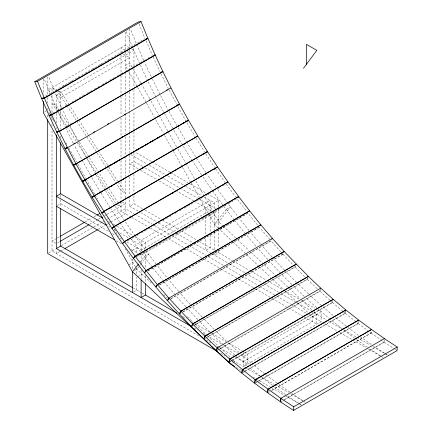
<?xml version="1.0" encoding="UTF-8"?>
<svg xmlns="http://www.w3.org/2000/svg" width="432" height="432" viewBox="0 0 432 432"><rect width="100%" height="100%" fill="white"/><g stroke="black" fill="none" stroke-linecap="round" stroke-linejoin="round"><path stroke-width="0.32" stroke-dasharray="2.16 1.62" d="M283.522 400.291L384.118 342.214L384.259 339.806M271.755 390.436L371.191 333.023L371.369 331.268M284.618 399.497L384.053 342.085L384.286 339.746M257.666 381.645L358.268 323.563L358.555 321.262M271.652 390.361L371.088 332.953L371.304 331.225M244.156 371.763L345.335 313.351L345.724 311.126M258.622 380.813L358.058 323.406L358.447 321.181M231.363 360.995L332.543 302.578L332.975 300.645M245.133 370.942L345.152 313.2L345.584 311.267M218.705 349.655L319.885 291.238L320.404 289.375M232.34 360.164L332.359 302.416L332.872 300.559M206.215 337.835L307.395 279.418L307.989 277.625M320.112 289.888L319.718 291.087L219.704 348.829M193.903 325.48L295.083 267.068L295.531 265.923M307.665 278.1L307.222 279.245L207.203 336.987M182.957 311.985L282.971 254.243L283.721 252.607M295.412 265.799L294.91 266.89L193.73 325.307M182.795 311.812L282.814 254.07L283.36 253.033M159.408 285.082L259.427 227.335L260.021 226.352M139.79 262.408L144.25 256.705L148.565 254.216A442.714 255.604 60 0 0 156.735 264.821M138.834 266.657L136.804 269.249L134.649 270.497M139.239 266.139L140.454 264.584M140.859 264.065L148.565 254.216A443.313 255.949 60 0 1 145.406 250.004M45.603 96.012L144.461 38.939M55.274 90.742L56.905 89.797M62.732 86.432L65.065 85.088M70.308 82.058L72.641 80.714M77.884 77.684L79.051 77.009M85.46 73.31L86.627 72.635M92.453 69.271L94.203 68.261M100.03 64.897L101.779 63.887M107.611 60.523L109.355 59.513M133.952 65.804L133.952 50.296L56.322 95.116L56.322 110.624M44.464 112.136L46.618 110.894M52.488 113.308L54.81 111.964M57.137 110.619L62.37 107.6M65.281 105.921L68.769 103.907M71.674 102.227L76.329 99.544M79.234 97.864L84.467 94.84M86.794 93.501L92.027 90.477M94.354 89.132L99.587 86.114M101.914 84.769L107.147 81.751M109.474 80.406L115.29 77.047M117.612 75.708L122.845 72.684M125.172 71.339L130.405 68.321M132.732 66.976L137.965 63.958M140.292 62.613L145.525 59.589M147.852 58.25L151.924 55.895M70.135 124.286L72.463 122.942M139.331 84.337L141.658 82.993M57.402 205.6L60.637 203.731L108.313 231.26M56.673 238.394L52.007 241.083L55.782 243.259M57.256 238.054L59.584 236.709M85.228 221.902L91.643 218.203M93.971 216.859L96.304 215.509M57.488 242.903L59.821 241.553M89.543 224.392L97.702 219.683M98.285 219.348L100.618 217.998M104.695 215.644L106.445 214.634M107.028 214.299L125.329 203.737L121.014 201.242M48.773 252.909L55.49 249.032M61.285 245.689L93.182 227.275M93.76 226.94L101.876 222.253M102.46 221.918L103.615 221.249M107.098 219.24L125.329 208.715L134.093 213.775M129.638 196.144L129.638 206.226L133.952 203.737L144.418 209.774M59.8 251.527L56.322 253.535L56.322 250.214M60.383 251.192L64.438 248.848M98.075 229.43L105.03 225.412M105.613 225.077L107.93 223.738M108.508 223.403L110.252 222.399M110.83 222.064L125.329 213.694L125.329 198.466M127.273 241.034L129.6 239.69M131.927 238.345L134.255 237.006M136.577 235.661L138.904 234.317M141.232 232.978L151.119 227.27M153.441 225.925L155.768 224.581M158.096 223.241L160.418 221.897M162.745 220.552L172.633 214.844M174.96 213.505L177.282 212.161M179.609 210.816L181.937 209.477M184.264 208.132L194.146 202.424M196.474 201.08L198.801 199.741M201.123 198.396L203.45 197.051M205.778 195.712L215.665 190.004M217.987 188.66L220.315 187.315M222.642 185.976L224.964 184.631M132.489 250.198L136.804 247.709L136.804 254.426M218.749 207.041L218.749 200.399L141.118 245.219L129.503 238.513M141.118 250.198L210.119 210.362M137.975 255.614L140.297 254.27M142.625 252.925L144.952 251.586M154.834 245.878L157.162 244.534M159.489 243.189L161.816 241.85M164.138 240.505L166.466 239.161M176.353 233.453L178.675 232.114M185.657 228.085L187.979 226.741M202.522 218.349L204.844 217.004M207.171 215.66L209.498 214.321M219.38 208.613L221.708 207.268M224.035 205.924L226.363 204.584M228.685 203.24L231.012 201.895M136.35 256.781L236.952 198.704L246.672 211.41M128.671 264.924L132.986 262.435M210.616 217.615L214.925 215.125M147.868 270.74L247.304 213.332M137.759 276.701L142.074 274.212M148.019 270.934L248.038 213.187L258.001 225.574M133.569 291.908L136.804 290.039L136.804 277.274M159.23 284.866L258.665 227.453M170.91 298.561L270.929 240.818L259.427 227.335M170.483 299.074L271.085 240.991L281.075 252.131M191.403 326.651L193.153 325.642M203.893 339.174L205.637 338.17M217.377 350.174L219.121 349.164M216.378 351L218.122 349.99M230.013 361.503L231.757 360.499M229.036 362.335L230.78 361.33M235.289 356.859L247.763 364.063L247.763 354.1L243.454 351.61L243.454 366.552L321.084 321.732L321.084 311.774L243.454 356.594L239.965 354.58M231.595 363.442L232.67 362.815M233.21 362.507L234.824 361.573L232.373 359.262M313.826 311.488L316.769 314.264L312.455 316.753L310.003 314.442M243.454 361.573L312.455 321.732L312.455 312.439M242.806 372.287L244.55 371.282M241.828 373.108L243.572 372.103M255.717 382.493L258.039 381.148M254.761 383.319L257.089 381.98M267.683 392.785L269.428 391.775M280.611 401.971L282.938 400.626M129.352 47.639L125.329 45.317L47.698 90.137L51.721 92.459M131.652 48.967L133.952 50.296M125.037 50.128L121.014 47.806L121.014 52.785M127.337 51.457L129.638 52.785M123.314 54.113L129.638 57.764L60.637 97.605L54.167 93.868M59.06 91.044L61.214 92.286L68.418 103.626M57.758 90.963L52.007 87.642L52.007 92.626M58.336 91.298L60.637 92.626L60.637 108.362M151.373 161.503L133.952 151.443L133.952 110.986M151.956 161.838L169.96 172.233M170.543 172.568L187.963 182.628M190.291 183.967L206.55 193.358M207.133 193.693L218.749 200.399M130.804 154.607L147.134 164.036M149.467 165.38L165.796 174.809M168.129 176.159L185.042 185.922M185.625 186.257L201.955 195.685M204.287 197.035L214.434 202.889L214.434 209.531M142.673 166.439L133.952 161.406L129.638 163.895L138.359 168.928M145.001 167.783L161.282 177.179M163.604 178.524L179.885 187.925M180.468 188.26L197.91 198.331M198.493 198.666L215.298 208.37M217.598 209.698L218.749 210.362L141.118 255.177L138.818 253.849M140.686 170.273L156.967 179.674M159.295 181.013L174.992 190.08M175.576 190.415L193.595 200.821M194.179 201.155L211.739 211.291M212.279 211.604L214.434 212.852M145.001 210.114L161.86 219.845M162.443 220.185L178.724 229.581M181.051 230.926L198.493 240.997M199.071 241.331L214.72 250.366M215.298 250.695L232.119 260.41M232.702 260.744L249.561 270.481M250.144 270.815L266.425 280.217M267.008 280.552L283.289 289.953M283.867 290.288L298.987 299.014M301.315 300.359L315.268 308.416M317.596 309.76L321.084 311.774M129.638 206.226L138.359 211.259M140.686 212.603L158.128 222.674M158.711 223.009L174.409 232.07M176.737 233.415L211.556 253.519M212.134 253.854L229.019 263.601M229.603 263.936L261.695 282.463M264.028 283.813L278.613 292.237M280.951 293.582L296.703 302.675M297.286 303.016L326.673 319.977M329 321.322L341.815 328.72M344.142 330.064L356.373 337.127M356.956 337.462L370.348 345.195M372.681 346.545L384.329 353.268M384.912 353.603L387.239 354.947M134.676 214.11L152.204 224.235M154.543 225.585L170.905 235.03M171.488 235.364L188.438 245.149M189.022 245.489L205.967 255.269M208.305 256.619L223.495 265.394M225.833 266.744L241.029 275.513M241.612 275.848L257.391 284.958M259.724 286.308L274.336 294.743M276.674 296.093L290.698 304.187M291.281 304.528L306.472 313.297M308.81 314.647L322.358 322.466M324.686 323.816L336.917 330.874M339.827 332.559L352.058 339.617M352.642 339.952L366.039 347.69M368.366 349.034L380.014 355.757M117.196 204.692L120.431 206.561L118.633 203.726M131.155 217.058L121.014 211.205L121.014 201.906M131.738 217.399L148.063 226.822M150.395 228.166L165.553 236.92M168.464 238.599L184.205 247.687M186.538 249.032L201.695 257.785M204.028 259.13L219.181 267.883M221.513 269.228L237.838 278.651M238.421 278.991L254.745 288.414M255.328 288.749L269.903 297.162M272.23 298.512L286.222 306.585M288.554 307.935L303.712 316.683M304.295 317.023L316.769 324.221L316.769 314.264M108.459 221.384L109.625 222.059M113.125 224.078L116.041 225.763M116.624 226.098L132.953 235.526M135.286 236.871L145.427 242.73L145.427 249.367M108.594 226.444L109.755 227.113M114.399 229.797L115.56 230.467M119.626 232.81L128.92 238.178M112.385 233.609L115.29 235.289M119.939 237.973L121.689 238.982M126.922 242.001L142.733 251.132M143.273 251.446L145.427 252.688M116.208 240.802L121.446 243.821M131.328 249.529L138.24 253.519M133.315 288.025L141.404 292.696M141.977 293.026L145.427 295.018M182.774 316.58L186.273 318.6M191.522 321.629L192.688 322.304M195.026 323.654L209.612 332.073M211.945 333.423L225.947 341.507M228.285 342.851L242.87 351.275M194.027 328.055L196.355 329.4M203.332 333.428L205.659 334.773M206.242 335.108L221.357 343.834M223.684 345.179L237.638 353.236M198.563 335.659L52.007 251.041L52.007 130.07M206.145 340.033L210.805 342.722M217.22 346.426L218.97 347.436M219.553 347.771L234.706 356.524M220.666 353.392L225.337 356.092M232.934 360.477L244.728 367.286M245.203 367.562L259.87 376.029M260.372 376.321L274.428 384.437M274.957 384.739L288.409 392.504M290.709 393.838L302.384 400.577M236.336 367.427L241.58 370.451M253.228 377.174L255.555 378.518M256.138 378.859L270.702 387.261M271.28 387.601L284.677 395.334M285.26 395.669L298.658 403.402M299.236 403.736L301.568 405.086A442.714 255.604 60 0 1 299.36 403.672M384.118 342.214L394.783 349.175M395.345 349.542L397.03 350.644M371.191 333.023L384.053 342.085M358.268 323.563L367.886 330.604M370.019 332.17L371.088 332.953M345.335 313.351L358.058 323.406M332.543 302.578L343.132 311.499M343.64 311.926L345.152 313.2M319.885 291.238L330.858 301.077M331.36 301.525L332.359 302.416M223.538 226.454L218.749 221.94L212.62 211.01M235.796 237.994L224.014 226.903L219.704 229.392L232.465 241.412M237.757 239.846L249.043 250.474M251.008 252.326L262.294 262.958M264.26 264.805L288.797 287.917M289.289 288.376L300.083 298.55M302.049 300.397L313.335 311.029M218.268 228.042L214.434 224.429L208.37 213.613M232.956 241.871L258.962 266.371M259.454 266.83L270.74 277.463M272.705 279.315L284.483 290.407M284.974 290.871L297.243 302.422M297.734 302.886L308.038 312.595M151.4 282.992L136.804 269.249L125.08 248.335M163.669 294.548L167.594 298.247M187.223 316.737L193.115 322.283M195.075 324.13L206.852 335.227M207.344 335.686L219.613 347.242M220.104 347.706L230.413 357.41M307.395 279.418L317.353 288.841M295.083 267.068L304.884 276.901M282.971 254.243L292.615 264.46M281.513 252.617L282.814 254.07M226.13 183.962L235.64 196.922M215.606 168.831L225.207 182.644M205.81 153.868L214.726 167.497M68.78 104.193L78.505 119.502M78.867 120.069L87.869 134.244M88.231 134.811L97.956 150.115M98.312 150.682L107.676 165.424M108.761 167.125L117.763 181.3M118.125 181.867L125.329 193.201L121.014 190.712L106.245 167.47M57.262 90.364L66.631 105.106M66.987 105.673L76.351 120.415M76.712 120.982L105.889 166.903M59.562 110.749L56.322 105.646L52.007 103.156L56.689 110.527M59.924 111.316L69.287 126.052M69.649 126.619L79.013 141.361M79.375 141.928L108.545 187.85M108.907 188.417L118.271 203.159M57.051 111.094L66.415 125.831M66.776 126.398L86.227 157.016M86.584 157.583L95.947 172.319M96.309 172.886L115.398 202.937M196.009 138.17L204.638 152.021M186.905 122.742L195.194 136.825M131.944 67.073L129.638 62.964L125.329 65.453L128.293 70.751M132.273 67.662L140.837 82.939M141.167 83.522L149.726 98.798M151.043 101.147L158.949 115.247M159.273 115.835L167.837 131.112M168.167 131.701L176.726 146.972M178.043 149.326L185.62 162.837M185.949 163.426L194.508 178.702M195.826 181.051L212.29 210.427M128.623 71.339L137.203 86.638M137.533 87.226L146.108 102.53M146.437 103.118L154.359 117.245M155.677 119.599L163.264 133.137M164.581 135.491L173.162 150.795M173.491 151.384L182.066 166.682M182.396 167.27L190.976 182.574M191.306 183.163L199.881 198.466M200.21 199.055L208.051 213.041M49.675 113.794L47.698 110.268L47.698 108.27M50.992 116.143L53.622 120.847M65.81 142.582L67.127 144.931M68.769 147.868L76.675 161.973M77.992 164.322L85.892 178.421M86.222 179.01L94.786 194.281M95.116 194.87L97.421 198.985M114.215 228.944L118.492 236.585M177.849 106.569L185.803 120.836M169.193 90.185L176.483 104.042M160.979 73.688L168.475 88.808M153.171 57.008L159.98 71.636M146.075 40.84L152.501 55.561M139.018 23.814L145.039 38.605M218.749 207.706L218.749 228.501M218.749 229.171L218.749 247.984M218.749 250.673L218.749 252.688L214.434 255.177L214.434 252.493M214.434 210.195L214.434 231.665M214.434 232.335L214.434 251.818M210.119 211.426L210.119 200.399L141.118 240.241L141.118 251.861M210.119 214.115L210.119 232.254M210.119 234.943L210.119 247.709L205.81 250.198L205.81 236.763M205.81 207.868L205.81 215.935M205.81 216.605L205.81 236.088M145.427 250.031L145.427 268.142M145.427 275.535L145.427 282.253M141.118 252.52L141.118 262.57M141.118 269.962L141.118 278.694M136.804 255.101L136.804 257.116M136.804 267.867L136.804 274.585M133.952 68.504L133.952 86.708M133.952 89.408L133.952 108.286M133.952 152.771L133.952 171.482M133.952 174.172L133.952 192.985M133.952 195.669L133.952 203.737M132.489 258.935L132.489 269.687M129.638 28.944L129.638 48.956M129.638 49.621L129.638 68.526M129.638 69.196L129.638 89.375M129.638 92.065L129.638 110.894M129.638 111.564L129.638 131.744M129.638 132.413L129.638 152.588M129.638 155.261L129.638 173.972M129.638 176.661L129.638 195.475M125.329 32.103L125.329 51.446M125.329 52.11L125.329 71.539M125.329 72.214L125.329 91.714M125.329 94.403L125.329 113.227M125.329 113.902L125.329 134.077M125.329 136.766L125.329 155.59M125.329 156.265L125.329 176.44M125.329 177.109L125.329 197.953M121.014 54.805L121.014 74.99M121.014 75.659L121.014 95.845M121.014 96.52L121.014 115.355M121.014 118.049L121.014 136.89M121.014 139.579L121.014 157.745M121.014 160.434L121.014 180.619M121.014 181.294L121.014 200.588M60.637 109.037L60.637 129.211M60.637 135.94L60.637 137.954M60.637 195.102L60.637 199.087M60.637 199.751L60.637 207.095M56.322 113.319L56.322 123.433M56.322 127.483L56.322 128.833M52.007 95.256L52.007 113.249M52.007 117.958L52.007 119.977M52.007 124.011L52.007 126.031M47.698 76.923L47.698 94.932M47.698 97.529L47.698 102.935M47.698 115.015L47.698 119.048M43.384 78.743L43.384 94.084M305.348 402.235A442.714 255.604 60 0 1 303.674 401.182M303.113 400.831A442.714 255.604 60 0 1 290.385 392.461M289.85 392.094A442.714 255.604 60 0 1 279.169 384.588M277.042 383.038A442.714 255.604 60 0 1 252.142 363.641M251.132 362.804A442.714 255.604 60 0 1 241.067 354.235M239.063 352.48A442.714 255.604 60 0 1 228.609 343.057M226.627 341.221A442.714 255.604 60 0 1 216.108 331.187M214.223 329.341A442.714 255.604 60 0 1 202.554 317.542M202.09 317.061A442.714 255.604 60 0 1 190.609 304.819M190.156 304.322A442.714 255.604 60 0 1 179.102 291.908M178.67 291.411A442.714 255.604 60 0 1 157.145 265.345M217.631 189.356A443.313 255.949 60 0 0 230.504 206.906A442.714 255.604 60 0 0 238.675 217.512M216.103 187.196A443.313 255.949 60 0 1 207.43 174.652M205.945 172.449A443.313 255.949 60 0 1 187.31 143.262M186.964 142.69A443.313 255.949 60 0 1 169.02 111.445M168.701 110.857A443.313 255.949 60 0 1 160.31 94.943M160.007 94.349A443.313 255.949 60 0 1 152.312 78.867M151.162 76.475A443.313 255.949 60 0 1 144.725 62.667M143.64 60.259A443.313 255.949 60 0 1 130.594 29.376M387.288 354.926A442.714 255.604 60 0 1 385.058 353.522M384.502 353.165A442.714 255.604 60 0 1 374.468 346.599M371.255 344.423A442.714 255.604 60 0 1 360.58 336.895M358.452 335.34A442.714 255.604 60 0 1 346.772 326.516M346.264 326.122A442.714 255.604 60 0 1 334.082 316.332M333.072 315.495A442.714 255.604 60 0 1 322.007 306.05M321.505 305.613A442.714 255.604 60 0 1 309.064 294.37M308.572 293.911A442.714 255.604 60 0 1 297.108 282.955M296.638 282.496A442.714 255.604 60 0 1 284.958 270.713M284.494 270.232A442.714 255.604 60 0 1 272.554 257.51M272.095 257.013A442.714 255.604 60 0 1 261.041 244.598M260.615 244.102A442.714 255.604 60 0 1 249.523 230.99M249.102 230.477A442.714 255.604 60 0 1 239.09 218.036M382.979 357.415A442.714 255.604 60 0 1 381.305 356.362M380.743 356.011A442.714 255.604 60 0 1 370.154 349.088M367.481 347.279A442.714 255.604 60 0 1 356.27 339.385M354.672 338.218A442.714 255.604 60 0 1 330.782 319.658M330.275 319.243A442.714 255.604 60 0 1 317.196 308.102M316.694 307.665A442.714 255.604 60 0 1 306.239 298.237M304.258 296.401A442.714 255.604 60 0 1 293.738 286.367M291.854 284.521A442.714 255.604 60 0 1 281.108 273.683M280.649 273.202A442.714 255.604 60 0 1 269.606 261.49M267.786 259.502A442.714 255.604 60 0 1 257.596 248.081M255.868 246.094A442.714 255.604 60 0 1 246.056 234.5M245.635 233.993A442.714 255.604 60 0 1 234.776 220.525M234.365 220.001A442.714 255.604 60 0 1 226.195 209.396A443.313 255.949 60 0 1 223.031 205.189M222.642 204.66A443.313 255.949 60 0 1 213.316 191.846M212.933 191.306A443.313 255.949 60 0 1 202.003 175.489M201.636 174.938A443.313 255.949 60 0 1 192.877 161.584M192.515 161.028A443.313 255.949 60 0 1 182.995 145.751M182.65 145.179A443.313 255.949 60 0 1 173.162 129.082M172.832 128.504A443.313 255.949 60 0 1 164.705 113.935M163.436 111.586A443.313 255.949 60 0 1 156.298 98.021M155.995 97.432A443.313 255.949 60 0 1 147.998 81.356M147.712 80.762A443.313 255.949 60 0 1 140.141 64.557M139.871 63.952A443.313 255.949 60 0 1 132.997 48.249M132.737 47.644A443.313 255.949 60 0 1 126.041 31.261M145.012 249.48A443.313 255.949 60 0 1 135.691 236.666M135.308 236.126A443.313 255.949 60 0 1 125.118 221.411M124.745 220.86A443.313 255.949 60 0 1 114.885 205.843M114.529 205.281A443.313 255.949 60 0 1 105.365 190.571M105.019 189.999A443.313 255.949 60 0 1 96.196 175.057M95.866 174.479A443.313 255.949 60 0 1 87.075 158.755M86.756 158.166A443.313 255.949 60 0 1 78.667 142.841M77.458 140.47A443.313 255.949 60 0 1 55.62 93.674M54.092 90.04A443.313 255.949 60 0 1 48.411 76.075M298.804 403.321A442.714 255.604 60 0 1 286.07 394.951M285.536 394.583A442.714 255.604 60 0 1 274.325 386.694M272.727 385.528A442.714 255.604 60 0 1 249.345 367.384M246.818 365.294A442.714 255.604 60 0 1 235.251 355.412M234.749 354.969A442.714 255.604 60 0 1 223.798 345.087M223.306 344.628A442.714 255.604 60 0 1 211.793 333.677M209.914 331.83A442.714 255.604 60 0 1 199.633 321.473M197.775 319.55A442.714 255.604 60 0 1 186.295 307.309M185.841 306.812A442.714 255.604 60 0 1 175.651 295.385M175.219 294.894A442.714 255.604 60 0 1 164.111 281.81M163.69 281.302A442.714 255.604 60 0 1 152.836 267.835M152.42 267.311A442.714 255.604 60 0 1 144.25 256.705A443.313 255.949 60 0 1 141.091 252.493M140.697 251.969A443.313 255.949 60 0 1 131.377 239.155M129.843 236.995A443.313 255.949 60 0 1 120.064 222.799M119.691 222.248A443.313 255.949 60 0 1 110.576 208.332M110.214 207.776A443.313 255.949 60 0 1 101.056 193.061M100.705 192.488A443.313 255.949 60 0 1 90.887 175.813M90.558 175.23A443.313 255.949 60 0 1 74.358 145.33M73.143 142.96A443.313 255.949 60 0 1 66.058 128.666M65.772 128.072A443.313 255.949 60 0 1 58.471 112.466M58.201 111.866A443.313 255.949 60 0 1 51.052 95.558M49.777 92.529A443.313 255.949 60 0 1 44.102 78.57M226.195 209.396L214.434 224.429L218.749 221.94L230.504 206.906L226.195 209.396"/><path stroke-width="0.65" d="M255.188 379.868L280.897 398.336L280.546 401.846L267.683 392.785L268.04 389.275L371.52 329.497L358.695 320.107L255.188 379.868L254.761 383.319L267.586 392.71L268.013 389.259L371.547 329.519L384.404 338.58L280.827 398.363L280.611 401.971L293.522 410.4L397.03 350.644L397.24 347.036L384.329 338.607M293.522 410.4L293.733 406.793L397.24 347.036M255.139 379.831L254.551 383.162L241.828 373.108L242.417 369.776L345.875 309.976L333.266 299.354L229.759 359.116L229.036 362.335L241.645 372.962L242.368 369.738L345.919 310.014L358.646 320.069L255.139 379.831L229.759 359.116M229.711 359.073L228.852 362.178L216.378 351L217.242 347.895L229.711 359.073L333.218 299.317L320.749 288.139L217.199 347.857L216.216 350.843L203.893 339.174L204.876 336.188L308.383 276.431L320.706 288.095M192.65 323.924L296.158 264.163L192.694 323.968L191.576 326.824L203.715 339.001L204.833 336.145L308.34 276.388L284.218 251.516L180.711 311.272L179.307 313.832L167.578 300.753L168.944 298.156L192.65 323.924L191.403 326.651L179.464 313.999L180.711 311.272L284.18 251.473L272.446 238.394L168.901 298.112L167.422 300.575L155.92 287.096L157.399 284.629L260.906 224.872L272.408 238.351L271.82 239.339M146.146 270.643L144.531 272.948L155.741 286.88L157.356 284.575L260.863 224.818L249.653 210.886L146.146 270.643L157.356 284.575M303.502 68.283L316.813 50.35L306.461 44.372L306.461 64.292M203.029 338.175L132.489 271.739L138.575 263.963M135.173 256.3L133.445 258.46L144.38 272.754L146.108 270.594L249.615 210.838L238.675 196.544L135.173 256.3L146.108 270.594M237.983 197.408L238.675 196.544M124.443 241.682L122.623 243.718L133.321 258.298L135.14 256.262L238.648 196.501L227.95 181.921L124.443 241.682L135.14 256.262M237.919 197.316L238.648 196.501M114.032 226.708L112.099 228.587L122.472 243.508L124.405 241.628L227.912 181.867L217.539 166.952L114.032 226.708L124.405 241.628M101.947 213.079L104.004 211.383L207.511 151.627L217.496 166.892L113.989 226.649L111.931 228.344L101.947 213.079L103.108 212.409M205.967 152.896L207.511 151.627L197.813 136.064L92.016 197.143L82.739 181.375L188.498 120.242L197.775 136.01L92.016 197.143M92.156 197.375L94.306 195.826L103.972 211.334L101.822 212.884L92.156 197.375L95.062 195.696M205.864 152.739L207.479 151.578L103.972 211.334M186.246 121.619L188.498 120.242M34.76 81.724L138.267 21.967L141.021 21.6L147.798 38.237L44.291 97.999L41.531 98.361L34.76 81.724L37.514 81.356L141.021 21.6M146.345 38.783L147.955 38.459L155.185 55.026L51.678 114.782L48.994 115.322L41.764 98.755L43.513 97.751M41.764 98.755L44.447 98.221L147.955 38.459M154.17 55.361L155.212 55.08L162.875 71.539L59.368 131.301L56.759 132.008L49.097 115.544L50.841 114.539M49.097 115.544L51.705 114.836L155.212 55.08M56.759 132.008L58.504 130.999M56.873 132.241L59.395 131.36L67.489 147.685L64.967 148.565L56.873 132.241L58.617 131.231M66.755 126.533L67.921 125.863M59.395 131.36L162.902 71.599L170.996 87.928L67.522 147.739L65.081 148.786L73.58 164.959L76.021 163.912L179.528 104.15L171.023 87.982M64.967 148.565L66.712 147.56M65.081 148.786L67.408 147.447M73.802 143.753L74.968 143.078M93.577 132.338L94.738 131.663M107.53 124.281L108.691 123.606M124.394 114.545L125.555 113.87M149.396 100.105L150.563 99.436M166.261 90.369L167.427 89.699M73.58 164.959L75.33 163.949M121.268 137.43L122.429 136.755M163.134 113.254L164.295 112.585M73.705 165.186L179.561 104.209L188.465 120.188L82.615 181.165L73.705 165.186L75.449 164.176M102.627 218.014L60.637 193.774L56.322 196.263L106.272 225.099M130.178 153.625L131.258 152.998M82.615 181.165L83.776 180.49M91.336 176.126L92.502 175.457M94.246 174.447L95.407 173.777M99.479 171.428L100.64 170.753M102.384 169.749L103.55 169.079M107.617 166.725L108.783 166.055M110.527 165.051L111.688 164.376M115.76 162.027L117.504 161.017M133.207 151.956L134.368 151.286M136.112 150.277L137.273 149.607M138.44 148.932L139.601 148.262M141.345 147.253L142.511 146.583M144.256 145.579L145.417 144.904M149.488 142.555L150.649 141.885M157.626 137.857L158.792 137.182M166.93 132.484L168.097 131.814M175.073 127.786L176.234 127.111M177.979 126.106L179.145 125.431M180.306 124.762L181.467 124.092M183.211 123.082L184.378 122.413M82.739 181.375L83.9 180.706M85.061 180.036L86.227 179.361M94.365 174.663L95.531 173.993M102.508 169.96L103.669 169.29M105.413 168.286L106.58 167.611M107.741 166.941L108.902 166.271M110.651 165.262L111.812 164.592M113.557 163.582L114.718 162.913M115.884 162.243L117.628 161.233M118.789 160.564L119.95 159.889M136.237 150.493L137.398 149.818M141.469 147.469L142.63 146.799M144.374 145.789L145.541 145.12M147.285 144.11L148.446 143.44M149.607 142.771L150.773 142.096M152.518 141.091L153.679 140.416M157.75 138.067L158.911 137.398M160.655 136.388L161.822 135.718M178.103 126.317L179.264 125.647M183.335 123.298L184.496 122.623M99.716 193.012L101.461 192.002M111.343 186.295L112.509 185.625M122.391 179.917L123.557 179.248M141.583 168.836L143.327 167.832M153.214 162.124L154.375 161.449M172.984 150.709L174.145 150.039M183.449 144.666L185.193 143.656M60.167 236.374L84.645 222.242M96.887 215.174L99.803 213.489M101.822 212.884L104.15 211.545M119.848 202.478L121.009 201.809M127.991 197.78L129.152 197.105M133.223 194.756L134.384 194.087M161.714 178.308L162.88 177.633M166.946 175.284L168.113 174.614M169.857 173.605L171.018 172.935M175.09 170.586L176.251 169.911M203.585 154.132L204.746 153.463M60.404 241.218L88.96 224.732M101.201 217.663L102.362 216.988M56.322 134.897L56.322 248.551L60.637 246.062L132.732 287.69M65.021 248.513L97.492 229.765M111.931 228.344L113.098 227.675M171.828 193.763L172.989 193.093M205.556 174.296L206.717 173.621M213.694 169.592L214.861 168.923M176.936 313.211L145.427 295.018L141.118 297.508L141.118 280.039M179.307 313.832L180.468 313.157M177.212 105.424L178.384 104.819M186.122 121.403L188.465 120.188M177.088 105.197L179.528 104.15M161.638 72.041L162.902 71.599M161.833 71.825L162.875 71.539M154.111 55.237L155.185 55.026M146.691 38.383L147.798 38.237M56.322 206.221L114.464 239.792M56.322 248.551L190.539 326.041M217.739 351.707L47.698 253.535L47.698 119.723M234.592 366.417L230.515 364.063L211.372 346.037M280.827 398.363L293.733 406.793M204.503 339.563L210.395 345.109M204.876 336.188L217.199 347.857M192.694 323.968L204.833 336.145M157.399 284.629L168.901 298.112M104.004 211.383L113.989 226.649M108.038 165.991L108.761 167.125M84.991 179.998L94.273 195.766M132.489 271.739L43.384 112.763L43.384 101.423M76.054 163.966L84.958 179.944M67.522 147.739L76.021 163.912M51.705 114.836L59.368 131.301M44.447 98.221L51.678 114.782M37.514 81.356L44.291 97.999M145.427 283.597L145.427 295.018M132.489 271.701L132.489 292.529M60.637 142.663L60.637 193.774M60.637 208.435L60.637 246.062"/></g></svg>
